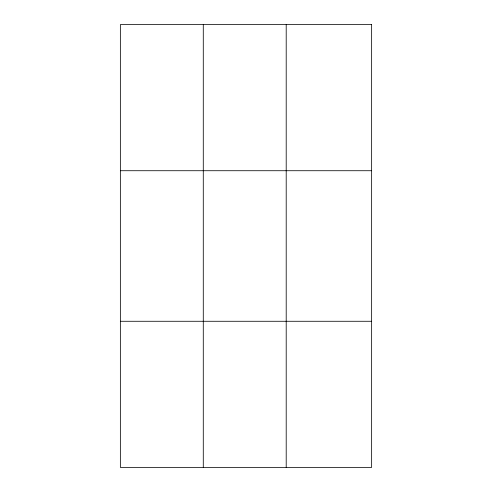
<?xml version="1.0" encoding="UTF-8"?>
<svg xmlns="http://www.w3.org/2000/svg" width="492" height="492" viewBox="0 0 492 492"><rect width="100%" height="100%" fill="white"/><g stroke="black" fill="none" stroke-linecap="round" stroke-linejoin="round"><path stroke-width="0.74" d="M203.282 24.6L203.282 467.4M286.203 24.6L286.203 467.4M120.362 170.724L371.638 170.724M120.362 321.276L371.638 321.276M371.638 24.6L371.638 467.4L120.362 467.4L120.362 24.6L371.638 24.6"/></g></svg>
